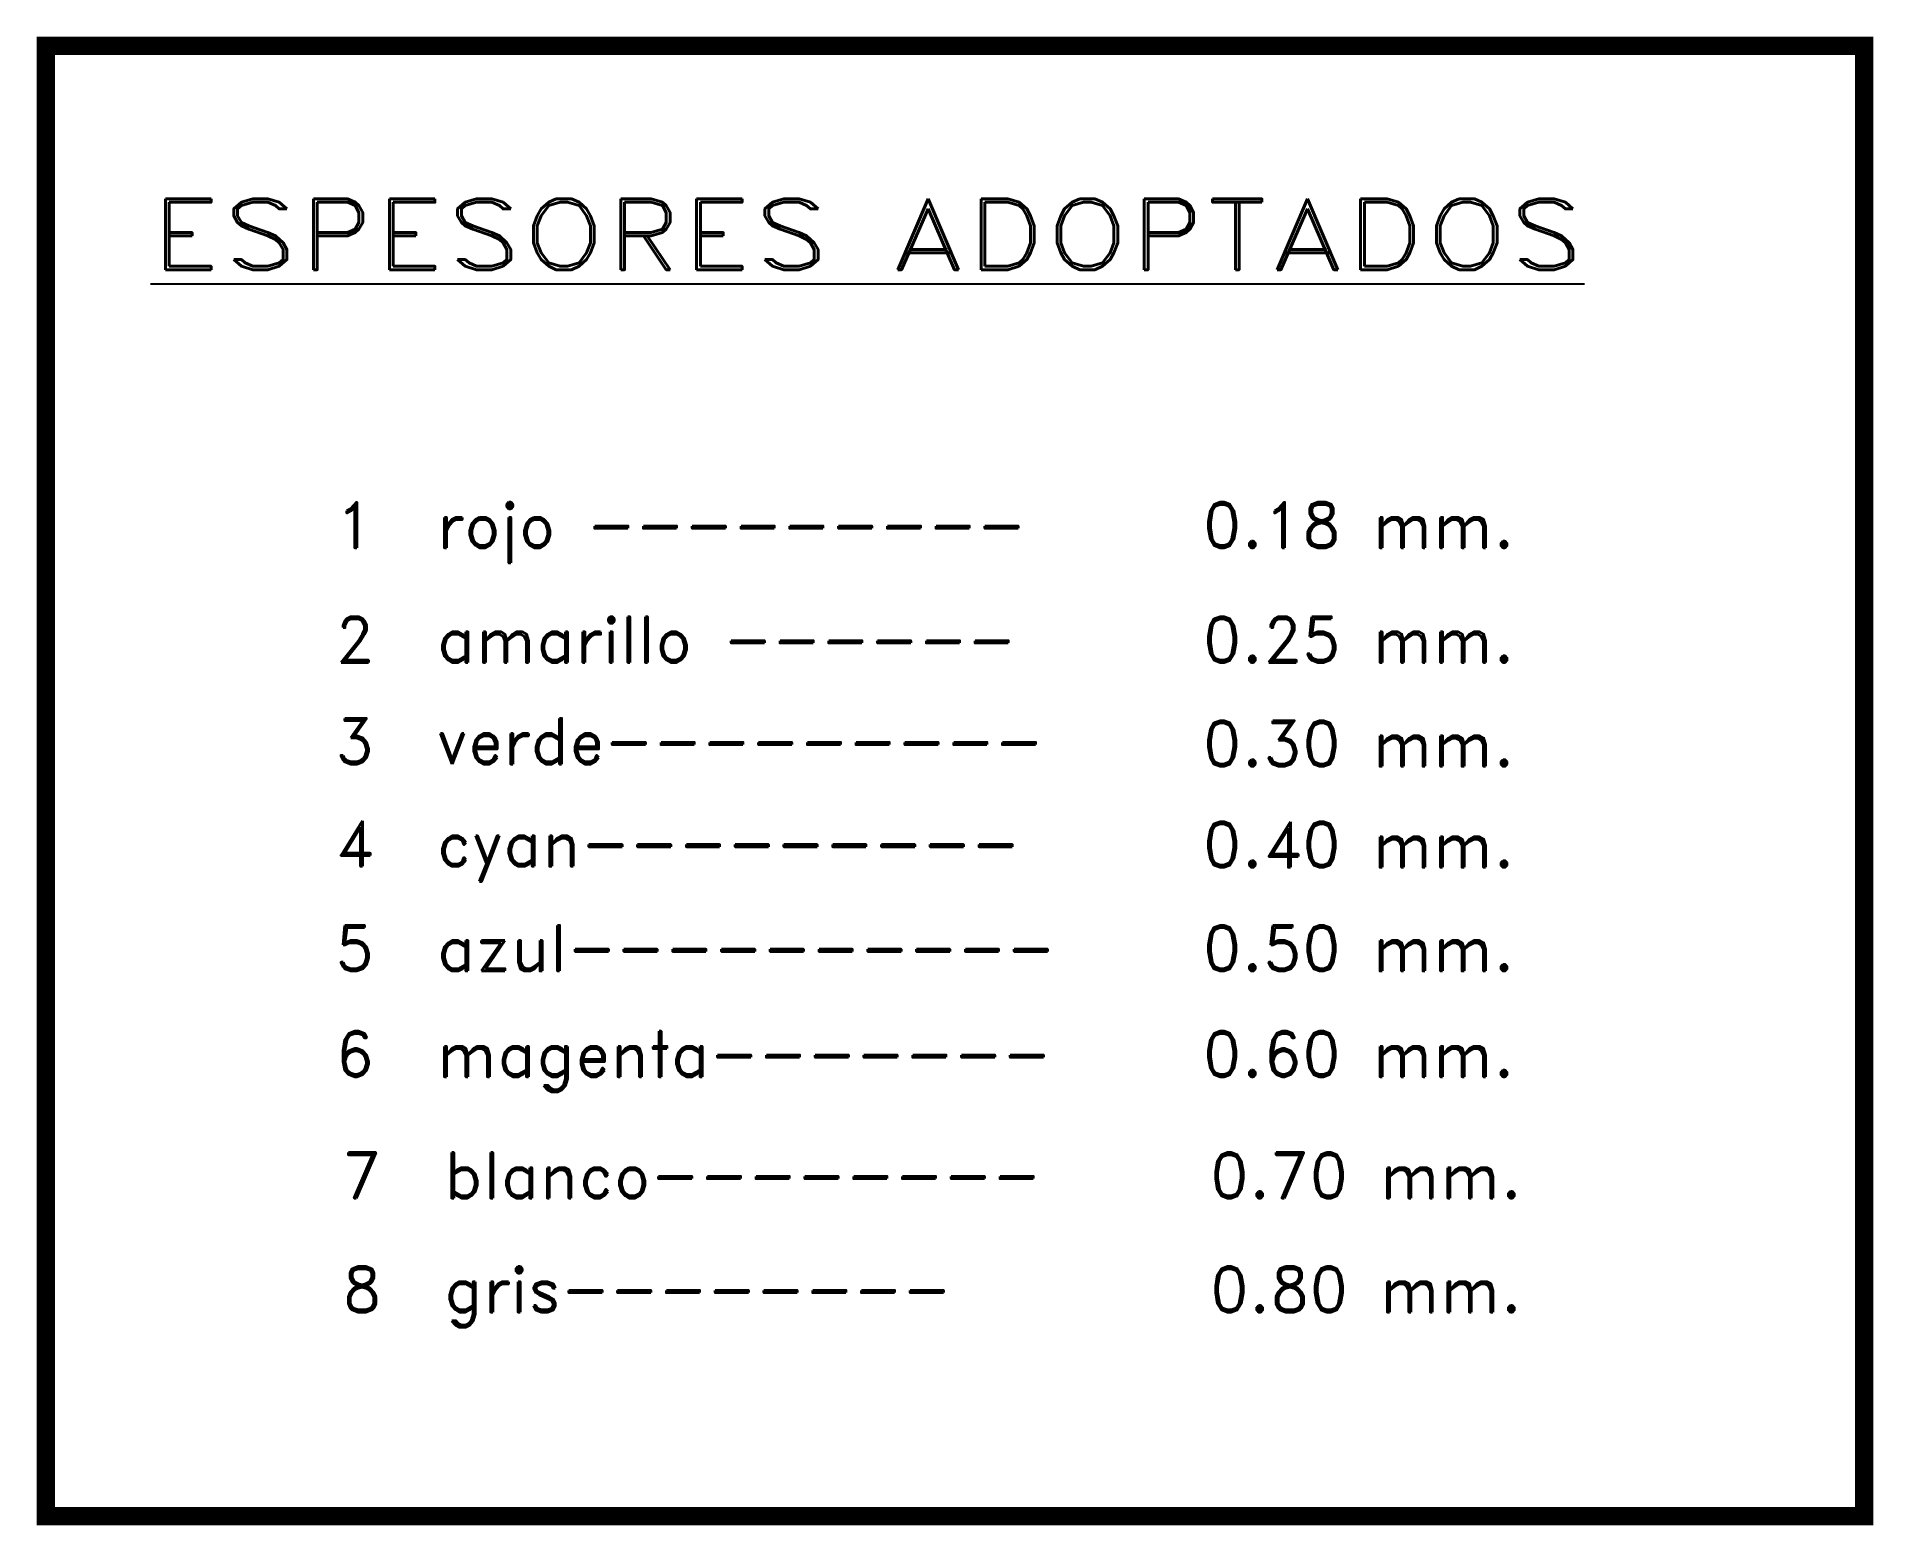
# Paper-space layout 'Planilla Espesores adoptados' of a CAD drawing. Header units: metres. Extents: x 39 to 248, y 21 to 190.
import ezdxf

# ---------------------------------------------------------------- set-up
doc = ezdxf.new("R2010")
doc.units = ezdxf.units.M
doc.layers.add('OTROS', color=3, linetype='Continuous')
doc.styles.add('ROMAND', font='romand.shx', dxfattribs={"height": 0.004})

# ---------------------------------------------------------------- blocks, each defined once
blk = doc.blocks.new('Planilla Espesores adoptados')
at = {"layer": 'OTROS', "color": 2, "linetype": 'Continuous', "const_width": 2.09}
blk.add_lwpolyline([(-206.63, 167.03), (0, 167.03), (0, 0), (-206.63, 0)], close=True, dxfattribs=at)
at = {"layer": 'OTROS', "color": 3, "linetype": 'Continuous', "style": 'ROMAND', "width": 1.25}
blk.add_text('%%UESPESORES ADOPTADOS', height=8.048, dxfattribs=at).set_placement((-194.76, 141.6))
at = {"layer": 'OTROS', "color": 1, "linetype": 'Continuous', "style": 'ROMAND'}
for s, height, p in [('1  rojo ---------', 5.1737, (-173.75, 110.01)), ('0.18 mm.', 5.174, (-75.18, 110.01))]:
    blk.add_text(s, height=height, dxfattribs=at).set_placement(p)
at = {"layer": 'OTROS', "color": 2, "linetype": 'Continuous', "style": 'ROMAND'}
for s, height, p in [('2  amarillo ------', 5.1737, (-173.75, 96.99)), ('0.25 mm.', 5.174, (-75.18, 96.99))]:
    blk.add_text(s, height=height, dxfattribs=at).set_placement(p)
at = {"layer": 'OTROS', "color": 3, "linetype": 'Continuous', "style": 'ROMAND'}
for s, height, p in [('3  verde---------', 5.1737, (-173.75, 85.44)), ('0.30 mm.', 5.174, (-75.18, 85.19))]:
    blk.add_text(s, height=height, dxfattribs=at).set_placement(p)
at = {"layer": 'OTROS', "color": 4, "linetype": 'Continuous', "style": 'ROMAND'}
for s, height, p in [('4  cyan---------', 5.1737, (-173.75, 73.82)), ('0.40 mm.', 5.174, (-75.18, 73.71))]:
    blk.add_text(s, height=height, dxfattribs=at).set_placement(p)
at = {"layer": 'OTROS', "color": 5, "linetype": 'Continuous', "style": 'ROMAND'}
for s, height, p in [('5  azul----------', 5.1737, (-173.75, 61.93)), ('0.50 mm.', 5.174, (-75.18, 61.93))]:
    blk.add_text(s, height=height, dxfattribs=at).set_placement(p)
at = {"layer": 'OTROS', "color": 6, "linetype": 'Continuous', "style": 'ROMAND'}
for s, height, p in [('6  magenta-------', 5.1737, (-173.75, 49.91)), ('0.60 mm.', 5.174, (-75.18, 49.91))]:
    blk.add_text(s, height=height, dxfattribs=at).set_placement(p)
at = {"layer": 'OTROS', "color": 7, "linetype": 'Continuous', "style": 'ROMAND'}
for s, height, p in [('7  blanco--------', 5.1737, (-172.92, 36.12)), ('0.70 mm.', 5.174, (-74.35, 36.12))]:
    blk.add_text(s, height=height, dxfattribs=at).set_placement(p)
at = {"layer": 'OTROS', "color": 8, "linetype": 'Continuous', "style": 'ROMAND'}
for s, height, p in [('8  gris--------', 5.1737, (-172.92, 23.17)), ('0.80 mm.', 5.174, (-74.35, 23.17))]:
    blk.add_text(s, height=height, dxfattribs=at).set_placement(p)

psp = doc.layouts.new('Planilla Espesores adoptados')

# ---------------------------------------------------------------- block references
psp.add_blockref('Planilla Espesores adoptados', (246.54, 22.41))

doc.saveas('drawing.dxf')
